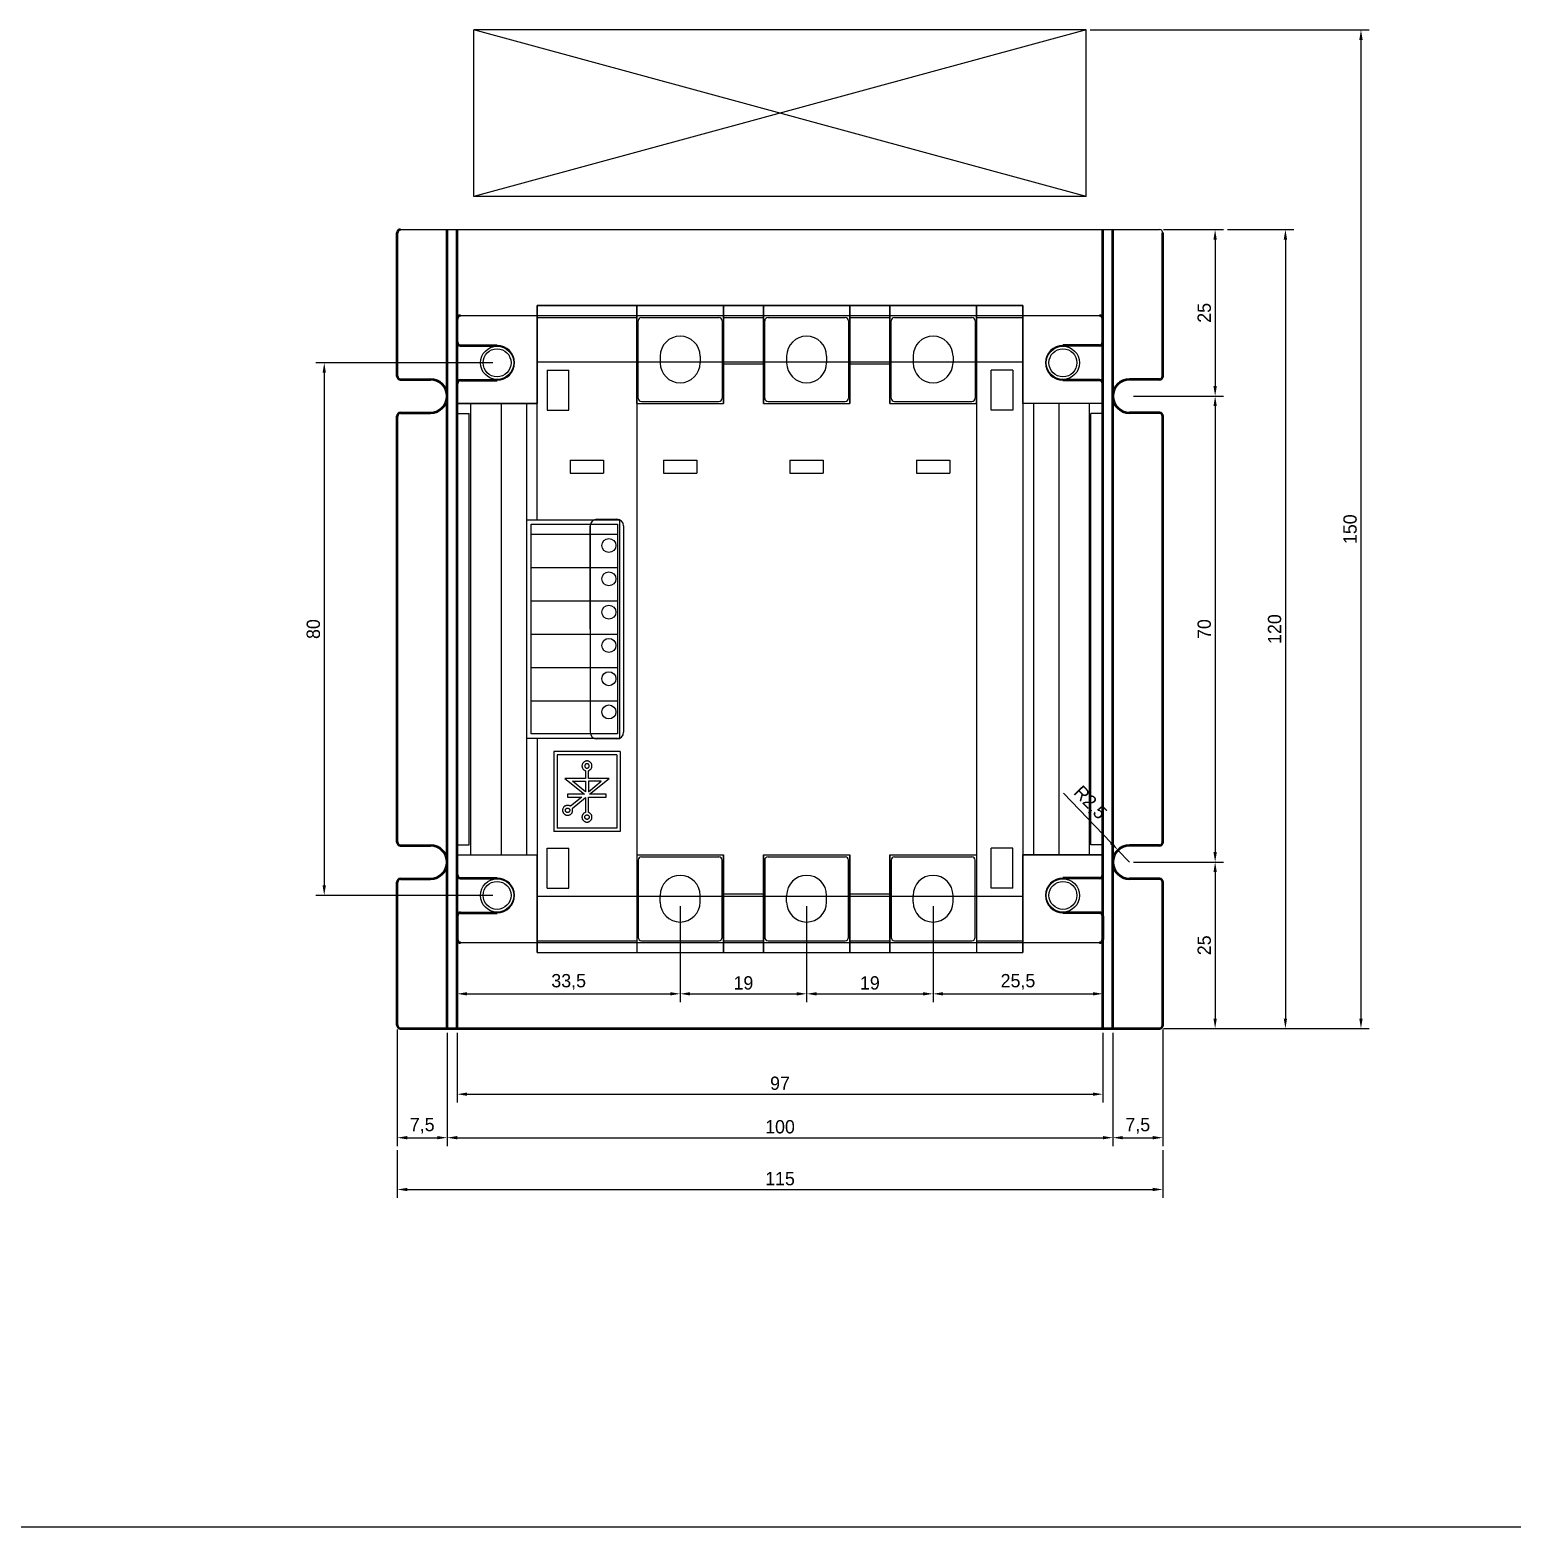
# Model space of a CAD drawing. Header units: millimetres. Extents: x -2026 to -954, y 3148 to 3725.
# Drawn here: x -1489.7 to -1267, y 3148 to 3372.9 of the extents above; entities that cross this region are included whole.
import ezdxf

# ---------------------------------------------------------------- set-up
doc = ezdxf.new("R2010")
doc.units = ezdxf.units.MM
for name, color, linetype in [('Bus-Bar', 10, 'Continuous'), ('CASE-COVER', 7, 'Continuous'), ('CASE-상', 7, 'Continuous'), ('CASE-하', 7, 'Continuous'), ('단자대', 7, 'Continuous'), ('방열판', 7, 'Continuous'), ('보조방열판', 7, 'Continuous'), ('팬', 7, 'Continuous')]:
    doc.layers.add(name, color=color, linetype=linetype)
doc.dimstyles.new('ISO-25', dxfattribs={"dimtxt": 2, "dimasz": 1.5, "dimexe": 1.25, "dimexo": 0.625, "dimtad": 1, "dimtxsty": 'Standard', "dimcen": 2.5, "dimclrd": 6, "dimclre": 6, "dimclrt": 1, "dimazin": 0, "dimtfac": 1, "dimtmove": 0, "dimatfit": 3, "dimfxl": 1, "dimarcsym": 0})

# ---------------------------------------------------------------- blocks, each defined once
blk = doc.blocks.new('*D44')
at = {"layer": 'Bus-Bar', "color": 6, "lineweight": -2, "transparency": 16777216}
for p, q in [((-1334.39, 3258.27), (-1327.25, 3250.8)), ((-1324.49, 3247.91), (-1326.22, 3249.71))]:
    blk.add_line(p, q, dxfattribs=at)
at = {"layer": 'Bus-Bar', "color": 6, "transparency": 16777216}
blk.add_solid([(-1327.07, 3250.97), (-1327.43, 3250.63), (-1326.22, 3249.71)], dxfattribs=at)
at = {"layer": 'Defpoints', "color": 0, "transparency": 16777216}
for p in [(-1326.22, 3249.71), (-1324.49, 3247.91)]:
    blk.add_point(p, dxfattribs=at)
at = {"layer": 'Bus-Bar', "color": 1, "transparency": 16777216, "insert": (-1330.48, 3256.77), "char_height": 2, "attachment_point": 5, "rotation": 313.6842}
blk.add_mtext('R2,5', dxfattribs=at)
blk = doc.blocks.new('*D45')
at = {"layer": 'Bus-Bar', "color": 6, "lineweight": -2, "transparency": 16777216}
for p, q in [((-1319.37, 3342.91), (-1310.37, 3342.91)), ((-1311.62, 3341.41), (-1311.62, 3319.41)), ((-1323.87, 3317.91), (-1310.37, 3317.91))]:
    blk.add_line(p, q, dxfattribs=at)
at = {"layer": 'Bus-Bar', "color": 6, "transparency": 16777216}
for points in [[(-1311.87, 3341.41), (-1311.37, 3341.41), (-1311.62, 3342.91)], [(-1311.87, 3319.41), (-1311.37, 3319.41), (-1311.62, 3317.91)]]:
    blk.add_solid(points, dxfattribs=at)
at = {"layer": 'Defpoints', "color": 0, "transparency": 16777216}
for p in [(-1319.99, 3342.91), (-1324.49, 3317.91), (-1311.62, 3317.91)]:
    blk.add_point(p, dxfattribs=at)
at = {"layer": 'Bus-Bar', "color": 1, "transparency": 16777216, "insert": (-1313.25, 3330.41), "char_height": 2, "attachment_point": 5, "rotation": 90}
blk.add_mtext('25', dxfattribs=at)
blk = doc.blocks.new('*D6')
at = {"layer": 'Bus-Bar', "color": 6, "lineweight": -2, "transparency": 16777216}
for p, q in [((-1323.87, 3317.91), (-1310.37, 3317.91)), ((-1311.62, 3316.41), (-1311.62, 3249.41)), ((-1323.87, 3247.91), (-1310.37, 3247.91))]:
    blk.add_line(p, q, dxfattribs=at)
at = {"layer": 'Bus-Bar', "color": 6, "transparency": 16777216}
for points in [[(-1311.87, 3316.41), (-1311.37, 3316.41), (-1311.62, 3317.91)], [(-1311.87, 3249.41), (-1311.37, 3249.41), (-1311.62, 3247.91)]]:
    blk.add_solid(points, dxfattribs=at)
at = {"layer": 'Defpoints', "color": 0, "transparency": 16777216}
for p in [(-1324.49, 3317.91), (-1324.49, 3247.91), (-1311.62, 3247.91)]:
    blk.add_point(p, dxfattribs=at)
at = {"layer": 'Bus-Bar', "color": 1, "transparency": 16777216, "insert": (-1313.25, 3282.91), "char_height": 2, "attachment_point": 5, "rotation": 90}
blk.add_mtext('70', dxfattribs=at)
blk = doc.blocks.new('*D46')
at = {"layer": 'Bus-Bar', "color": 6, "lineweight": -2, "transparency": 16777216}
for p, q in [((-1323.87, 3247.91), (-1310.37, 3247.91)), ((-1311.62, 3246.41), (-1311.62, 3224.41)), ((-1319.37, 3222.91), (-1310.37, 3222.91))]:
    blk.add_line(p, q, dxfattribs=at)
at = {"layer": 'Bus-Bar', "color": 6, "transparency": 16777216}
for points in [[(-1311.87, 3246.41), (-1311.37, 3246.41), (-1311.62, 3247.91)], [(-1311.87, 3224.41), (-1311.37, 3224.41), (-1311.62, 3222.91)]]:
    blk.add_solid(points, dxfattribs=at)
at = {"layer": 'Defpoints', "color": 0, "transparency": 16777216}
for p in [(-1324.49, 3247.91), (-1319.99, 3222.91), (-1311.62, 3222.91)]:
    blk.add_point(p, dxfattribs=at)
at = {"layer": 'Bus-Bar', "color": 1, "transparency": 16777216, "insert": (-1313.25, 3235.41), "char_height": 2, "attachment_point": 5, "rotation": 90}
blk.add_mtext('25', dxfattribs=at)
blk = doc.blocks.new('*D7')
at = {"layer": 'Bus-Bar', "color": 6, "lineweight": -2, "transparency": 16777216}
for p, q in [((-1309.75, 3342.91), (-1299.81, 3342.91)), ((-1301.06, 3341.41), (-1301.06, 3224.41)), ((-1309.75, 3222.91), (-1299.81, 3222.91))]:
    blk.add_line(p, q, dxfattribs=at)
at = {"layer": 'Bus-Bar', "color": 6, "transparency": 16777216}
for points in [[(-1301.31, 3341.41), (-1300.81, 3341.41), (-1301.06, 3342.91)], [(-1301.31, 3224.41), (-1300.81, 3224.41), (-1301.06, 3222.91)]]:
    blk.add_solid(points, dxfattribs=at)
at = {"layer": 'Defpoints', "color": 0, "transparency": 16777216}
for p in [(-1310.37, 3342.91), (-1310.37, 3222.91), (-1301.06, 3222.91)]:
    blk.add_point(p, dxfattribs=at)
at = {"layer": 'Bus-Bar', "color": 1, "transparency": 16777216, "insert": (-1302.68, 3282.91), "char_height": 2, "attachment_point": 5, "rotation": 90}
blk.add_mtext('120', dxfattribs=at)
blk = doc.blocks.new('*D47')
at = {"layer": 'Bus-Bar', "color": 6, "lineweight": -2, "transparency": 16777216}
for p, q in [((-1420.12, 3322.91), (-1446.71, 3322.91)), ((-1445.46, 3321.41), (-1445.46, 3244.41)), ((-1420.12, 3242.91), (-1446.71, 3242.91))]:
    blk.add_line(p, q, dxfattribs=at)
at = {"layer": 'Bus-Bar', "color": 6, "transparency": 16777216}
for points in [[(-1445.71, 3321.41), (-1445.21, 3321.41), (-1445.46, 3322.91)], [(-1445.71, 3244.41), (-1445.21, 3244.41), (-1445.46, 3242.91)]]:
    blk.add_solid(points, dxfattribs=at)
at = {"layer": 'Defpoints', "color": 0, "transparency": 16777216}
for p in [(-1419.49, 3322.91), (-1445.46, 3242.91), (-1419.49, 3242.91)]:
    blk.add_point(p, dxfattribs=at)
at = {"layer": 'Bus-Bar', "color": 1, "transparency": 16777216, "insert": (-1447.09, 3282.91), "char_height": 2, "attachment_point": 5, "rotation": 90}
blk.add_mtext('80', dxfattribs=at)
blk = doc.blocks.new('*D48')
at = {"layer": 'Bus-Bar', "color": 6, "lineweight": -2, "transparency": 16777216}
for p, q in [((-1391.99, 3241.28), (-1391.99, 3226.87)), ((-1372.99, 3241.28), (-1372.99, 3226.87)), ((-1390.49, 3228.12), (-1374.49, 3228.12))]:
    blk.add_line(p, q, dxfattribs=at)
at = {"layer": 'Bus-Bar', "color": 6, "transparency": 16777216}
for points in [[(-1390.49, 3228.37), (-1390.49, 3227.87), (-1391.99, 3228.12)], [(-1374.49, 3228.37), (-1374.49, 3227.87), (-1372.99, 3228.12)]]:
    blk.add_solid(points, dxfattribs=at)
at = {"layer": 'Defpoints', "color": 0, "transparency": 16777216}
for p in [(-1391.99, 3241.91), (-1372.99, 3241.91), (-1372.99, 3228.12)]:
    blk.add_point(p, dxfattribs=at)
at = {"layer": 'Bus-Bar', "color": 1, "transparency": 16777216, "insert": (-1382.49, 3229.75), "char_height": 2, "attachment_point": 5}
blk.add_mtext('19', dxfattribs=at)
blk = doc.blocks.new('*D49')
at = {"layer": 'Bus-Bar', "color": 6, "lineweight": -2, "transparency": 16777216}
for p, q in [((-1372.99, 3241.28), (-1372.99, 3226.87)), ((-1353.99, 3241.28), (-1353.99, 3226.87)), ((-1371.49, 3228.12), (-1355.49, 3228.12))]:
    blk.add_line(p, q, dxfattribs=at)
at = {"layer": 'Bus-Bar', "color": 6, "transparency": 16777216}
for points in [[(-1371.49, 3228.37), (-1371.49, 3227.87), (-1372.99, 3228.12)], [(-1355.49, 3228.37), (-1355.49, 3227.87), (-1353.99, 3228.12)]]:
    blk.add_solid(points, dxfattribs=at)
at = {"layer": 'Defpoints', "color": 0, "transparency": 16777216}
for p in [(-1372.99, 3241.91), (-1353.99, 3241.91), (-1353.99, 3228.12)]:
    blk.add_point(p, dxfattribs=at)
at = {"layer": 'Bus-Bar', "color": 1, "transparency": 16777216, "insert": (-1363.49, 3229.75), "char_height": 2, "attachment_point": 5}
blk.add_mtext('19', dxfattribs=at)
blk = doc.blocks.new('*D8')
at = {"color": 6, "lineweight": -2, "transparency": 16777216}
for p, q in [((-1391.99, 3240.66), (-1391.99, 3226.87)), ((-1425.49, 3235.68), (-1425.49, 3226.87)), ((-1423.99, 3228.12), (-1393.49, 3228.12))]:
    blk.add_line(p, q, dxfattribs=at)
at = {"color": 6, "transparency": 16777216}
for points in [[(-1423.99, 3228.37), (-1423.99, 3227.87), (-1425.49, 3228.12)], [(-1393.49, 3228.37), (-1393.49, 3227.87), (-1391.99, 3228.12)]]:
    blk.add_solid(points, dxfattribs=at)
at = {"layer": 'Defpoints', "color": 0, "transparency": 16777216}
for p in [(-1391.99, 3241.28), (-1425.49, 3236.31), (-1391.99, 3228.12)]:
    blk.add_point(p, dxfattribs=at)
at = {"color": 1, "transparency": 16777216, "insert": (-1408.74, 3229.91), "char_height": 2, "attachment_point": 5}
blk.add_mtext('33,5', dxfattribs=at)
blk = doc.blocks.new('*D9')
at = {"color": 6, "lineweight": -2, "transparency": 16777216}
for p, q in [((-1353.99, 3238.28), (-1353.99, 3226.87)), ((-1328.49, 3235.68), (-1328.49, 3226.87)), ((-1352.49, 3228.12), (-1329.99, 3228.12))]:
    blk.add_line(p, q, dxfattribs=at)
at = {"color": 6, "transparency": 16777216}
for points in [[(-1352.49, 3228.37), (-1352.49, 3227.87), (-1353.99, 3228.12)], [(-1329.99, 3228.37), (-1329.99, 3227.87), (-1328.49, 3228.12)]]:
    blk.add_solid(points, dxfattribs=at)
at = {"layer": 'Defpoints', "color": 0, "transparency": 16777216}
for p in [(-1353.99, 3238.91), (-1328.49, 3236.31), (-1328.49, 3228.12)]:
    blk.add_point(p, dxfattribs=at)
at = {"color": 1, "transparency": 16777216, "insert": (-1341.24, 3229.91), "char_height": 2, "attachment_point": 5}
blk.add_mtext('25,5', dxfattribs=at)
blk = doc.blocks.new('*D38')
at = {"color": 6, "lineweight": -2, "transparency": 16777216}
for p, q in [((-1425.49, 3222.28), (-1425.49, 3211.79)), ((-1328.49, 3222.28), (-1328.49, 3211.79)), ((-1423.99, 3213.04), (-1329.99, 3213.04))]:
    blk.add_line(p, q, dxfattribs=at)
at = {"color": 6, "transparency": 16777216}
for points in [[(-1423.99, 3213.29), (-1423.99, 3212.79), (-1425.49, 3213.04)], [(-1329.99, 3213.29), (-1329.99, 3212.79), (-1328.49, 3213.04)]]:
    blk.add_solid(points, dxfattribs=at)
at = {"layer": 'Defpoints', "color": 0, "transparency": 16777216}
for p in [(-1425.49, 3222.91), (-1328.49, 3222.91), (-1328.49, 3213.04)]:
    blk.add_point(p, dxfattribs=at)
at = {"color": 1, "transparency": 16777216, "insert": (-1376.99, 3214.67), "char_height": 2, "attachment_point": 5}
blk.add_mtext('97', dxfattribs=at)
blk = doc.blocks.new('*D39')
at = {"color": 6, "lineweight": -2, "transparency": 16777216}
for p, q in [((-1434.49, 3222.78), (-1434.49, 3205.26)), ((-1426.99, 3222.28), (-1426.99, 3205.26)), ((-1432.99, 3206.51), (-1428.49, 3206.51))]:
    blk.add_line(p, q, dxfattribs=at)
at = {"color": 6, "transparency": 16777216}
for points in [[(-1432.99, 3206.76), (-1432.99, 3206.26), (-1434.49, 3206.51)], [(-1428.49, 3206.76), (-1428.49, 3206.26), (-1426.99, 3206.51)]]:
    blk.add_solid(points, dxfattribs=at)
at = {"layer": 'Defpoints', "color": 0, "transparency": 16777216}
for p in [(-1434.49, 3223.41), (-1426.99, 3222.91), (-1426.99, 3206.51)]:
    blk.add_point(p, dxfattribs=at)
at = {"color": 1, "transparency": 16777216, "insert": (-1430.74, 3208.3), "char_height": 2, "attachment_point": 5}
blk.add_mtext('7,5', dxfattribs=at)
blk = doc.blocks.new('*D40')
at = {"color": 6, "lineweight": -2, "transparency": 16777216}
for p, q in [((-1426.99, 3222.28), (-1426.99, 3205.26)), ((-1326.99, 3222.28), (-1326.99, 3205.26)), ((-1425.49, 3206.51), (-1328.49, 3206.51))]:
    blk.add_line(p, q, dxfattribs=at)
at = {"color": 6, "transparency": 16777216}
for points in [[(-1425.49, 3206.76), (-1425.49, 3206.26), (-1426.99, 3206.51)], [(-1328.49, 3206.76), (-1328.49, 3206.26), (-1326.99, 3206.51)]]:
    blk.add_solid(points, dxfattribs=at)
at = {"layer": 'Defpoints', "color": 0, "transparency": 16777216}
for p in [(-1426.99, 3222.91), (-1326.99, 3222.91), (-1326.99, 3206.51)]:
    blk.add_point(p, dxfattribs=at)
at = {"color": 1, "transparency": 16777216, "insert": (-1376.99, 3208.14), "char_height": 2, "attachment_point": 5}
blk.add_mtext('100', dxfattribs=at)
blk = doc.blocks.new('*D41')
at = {"color": 6, "lineweight": -2, "transparency": 16777216}
for p, q in [((-1319.49, 3222.78), (-1319.49, 3205.26)), ((-1326.99, 3222.28), (-1326.99, 3205.26)), ((-1325.49, 3206.51), (-1320.99, 3206.51))]:
    blk.add_line(p, q, dxfattribs=at)
at = {"color": 6, "transparency": 16777216}
for points in [[(-1325.49, 3206.76), (-1325.49, 3206.26), (-1326.99, 3206.51)], [(-1320.99, 3206.76), (-1320.99, 3206.26), (-1319.49, 3206.51)]]:
    blk.add_solid(points, dxfattribs=at)
at = {"layer": 'Defpoints', "color": 0, "transparency": 16777216}
for p in [(-1326.99, 3222.91), (-1319.49, 3223.41), (-1319.49, 3206.51)]:
    blk.add_point(p, dxfattribs=at)
at = {"color": 1, "transparency": 16777216, "insert": (-1323.24, 3208.3), "char_height": 2, "attachment_point": 5}
blk.add_mtext('7,5', dxfattribs=at)
blk = doc.blocks.new('*D5')
at = {"color": 6, "lineweight": -2, "transparency": 16777216}
for p, q in [((-1434.49, 3204.64), (-1434.49, 3197.48)), ((-1319.49, 3204.64), (-1319.49, 3197.48)), ((-1432.99, 3198.73), (-1320.99, 3198.73))]:
    blk.add_line(p, q, dxfattribs=at)
at = {"color": 6, "transparency": 16777216}
for points in [[(-1432.99, 3198.98), (-1432.99, 3198.48), (-1434.49, 3198.73)], [(-1320.99, 3198.98), (-1320.99, 3198.48), (-1319.49, 3198.73)]]:
    blk.add_solid(points, dxfattribs=at)
at = {"layer": 'Defpoints', "color": 0, "transparency": 16777216}
for p in [(-1434.49, 3205.26), (-1319.49, 3205.26), (-1319.49, 3198.73)]:
    blk.add_point(p, dxfattribs=at)
at = {"color": 1, "transparency": 16777216, "insert": (-1376.99, 3200.35), "char_height": 2, "attachment_point": 5}
blk.add_mtext('115', dxfattribs=at)
blk = doc.blocks.new('*D42')
at = {"color": 6, "lineweight": -2, "transparency": 16777216}
for p, q in [((-1330.37, 3372.91), (-1288.46, 3372.91)), ((-1289.71, 3371.41), (-1289.71, 3224.41)), ((-1319.37, 3222.91), (-1288.46, 3222.91))]:
    blk.add_line(p, q, dxfattribs=at)
at = {"color": 6, "transparency": 16777216}
for points in [[(-1289.96, 3371.41), (-1289.46, 3371.41), (-1289.71, 3372.91)], [(-1289.96, 3224.41), (-1289.46, 3224.41), (-1289.71, 3222.91)]]:
    blk.add_solid(points, dxfattribs=at)
at = {"layer": 'Defpoints', "color": 0, "transparency": 16777216}
for p in [(-1330.99, 3372.91), (-1319.99, 3222.91), (-1289.71, 3222.91)]:
    blk.add_point(p, dxfattribs=at)
at = {"color": 1, "transparency": 16777216, "insert": (-1291.34, 3297.91), "char_height": 2, "attachment_point": 5, "rotation": 90}
blk.add_mtext('150', dxfattribs=at)

msp = doc.modelspace()

# ---------------------------------------------------------------- linework, layer by layer
msp.add_line((-953.609, 3148.023), (-2025.738, 3148.023))
for centre in [(-1402.692, 3295.455), (-1402.692, 3290.455), (-1402.692, 3285.455), (-1402.692, 3280.455), (-1402.692, 3275.455), (-1402.692, 3270.455)]:
    msp.add_circle(centre, 1.05)
at = {"layer": 'Bus-Bar'}
for p, q in [((-1398.29, 3317.605), (-1398.29, 3329.205)), ((-1397.79, 3329.705), (-1386.19, 3329.705)), ((-1385.69, 3329.205), (-1385.69, 3317.605)), ((-1379.29, 3317.605), (-1379.29, 3329.205)), ((-1378.79, 3329.705), (-1367.19, 3329.705)), ((-1366.69, 3329.205), (-1366.69, 3317.605)), ((-1360.29, 3317.605), (-1360.29, 3329.205)), ((-1359.79, 3329.705), (-1348.19, 3329.705)), ((-1347.69, 3329.205), (-1347.69, 3317.605)), ((-1394.99, 3323.905), (-1394.99, 3322.905)), ((-1388.99, 3323.905), (-1388.99, 3322.905)), ((-1375.99, 3323.905), (-1375.99, 3322.905)), ((-1369.99, 3323.905), (-1369.99, 3322.905)), ((-1356.99, 3323.905), (-1356.99, 3322.905)), ((-1350.99, 3323.905), (-1350.99, 3322.905)), ((-1397.79, 3317.105), (-1386.19, 3317.105)), ((-1378.79, 3317.105), (-1367.19, 3317.105)), ((-1359.79, 3317.105), (-1348.19, 3317.105)), ((-1398.29, 3248.205), (-1398.29, 3236.605)), ((-1397.79, 3248.705), (-1386.19, 3248.705)), ((-1385.69, 3236.605), (-1385.69, 3248.205)), ((-1379.29, 3248.205), (-1379.29, 3236.605)), ((-1378.79, 3248.705), (-1367.19, 3248.705)), ((-1366.69, 3236.605), (-1366.69, 3248.205)), ((-1360.29, 3248.205), (-1360.29, 3236.605)), ((-1359.79, 3248.705), (-1348.19, 3248.705)), ((-1347.69, 3236.605), (-1347.69, 3248.205)), ((-1394.99, 3241.905), (-1394.99, 3242.905)), ((-1388.99, 3241.905), (-1388.99, 3242.905)), ((-1375.99, 3241.905), (-1375.99, 3242.905)), ((-1369.99, 3241.905), (-1369.99, 3242.905)), ((-1356.99, 3241.905), (-1356.99, 3242.905)), ((-1350.99, 3241.905), (-1350.99, 3242.905)), ((-1397.79, 3236.105), (-1386.19, 3236.105)), ((-1378.79, 3236.105), (-1367.19, 3236.105)), ((-1359.79, 3236.105), (-1348.19, 3236.105))]:
    msp.add_line(p, q, dxfattribs=at)
for centre, radius, start, end in [((-1397.79, 3329.205), 0.5, 90, 180), ((-1386.19, 3329.205), 0.5, 0, 90), ((-1378.79, 3329.205), 0.5, 90, 180), ((-1367.19, 3329.205), 0.5, 0, 90), ((-1359.79, 3329.205), 0.5, 90, 180), ((-1348.19, 3329.205), 0.5, 0, 90), ((-1391.99, 3323.905), 3, 0, 180), ((-1372.99, 3323.905), 3, 0, 180), ((-1353.99, 3323.905), 3, 0, 180), ((-1391.99, 3322.905), 3, 180, 0), ((-1372.99, 3322.905), 3, 180, 0), ((-1353.99, 3322.905), 3, 180, 0), ((-1397.79, 3317.605), 0.5, 180, 270), ((-1386.19, 3317.605), 0.5, 270, 0), ((-1378.79, 3317.605), 0.5, 180, 270), ((-1367.19, 3317.605), 0.5, 270, 0), ((-1359.79, 3317.605), 0.5, 180, 270), ((-1348.19, 3317.605), 0.5, 270, 0), ((-1397.79, 3248.205), 0.5, 90, 180), ((-1386.19, 3248.205), 0.5, 0, 90), ((-1378.79, 3248.205), 0.5, 90, 180), ((-1367.19, 3248.205), 0.5, 0, 90), ((-1359.79, 3248.205), 0.5, 90, 180), ((-1348.19, 3248.205), 0.5, 0, 90), ((-1391.99, 3242.905), 3, 0, 180), ((-1372.99, 3242.905), 3, 0, 180), ((-1353.99, 3242.905), 3, 0, 180), ((-1391.99, 3241.905), 3, 180, 0), ((-1372.99, 3241.905), 3, 180, 0), ((-1353.99, 3241.905), 3, 180, 0), ((-1397.79, 3236.605), 0.5, 180, 270), ((-1386.19, 3236.605), 0.5, 270, 0), ((-1378.79, 3236.605), 0.5, 180, 270), ((-1367.19, 3236.605), 0.5, 270, 0), ((-1359.79, 3236.605), 0.5, 180, 270), ((-1348.19, 3236.605), 0.5, 270, 0)]:
    msp.add_arc(centre, radius, start, end, dxfattribs=at)
at = {"layer": 'CASE-COVER'}
for p, q in [((-1340.49, 3331.505), (-1413.49, 3331.505)), ((-1413.49, 3331.505), (-1413.49, 3316.805)), ((-1340.49, 3316.805), (-1340.49, 3331.505)), ((-1340.49, 3323.005), (-1413.49, 3323.005)), ((-1413.49, 3316.805), (-1425.49, 3316.805)), ((-1425.49, 3316.805), (-1425.49, 3249.005)), ((-1423.49, 3316.805), (-1423.49, 3249.005)), ((-1328.49, 3316.805), (-1340.49, 3316.805)), ((-1330.49, 3249.005), (-1330.49, 3316.805)), ((-1328.49, 3249.005), (-1328.49, 3316.805)), ((-1404.49, 3299.405), (-1401.49, 3299.405)), ((-1405.49, 3298.405), (-1405.49, 3267.405)), ((-1405.49, 3282.905), (-1405.49, 3298.405)), ((-1400.49, 3298.405), (-1400.49, 3267.405)), ((-1401.49, 3266.405), (-1404.49, 3266.405)), ((-1425.49, 3249.005), (-1413.49, 3249.005)), ((-1413.49, 3249.005), (-1413.49, 3234.305)), ((-1340.49, 3234.305), (-1340.49, 3249.005)), ((-1340.49, 3249.005), (-1328.49, 3249.005)), ((-1413.49, 3242.805), (-1340.49, 3242.805)), ((-1413.49, 3234.305), (-1340.49, 3234.305))]:
    msp.add_line(p, q, dxfattribs=at)
at = {"layer": 'CASE-COVER', "color": 0}
for p, q in [((-1411.99, 3321.805), (-1408.69, 3321.805)), ((-1411.99, 3321.805), (-1411.99, 3315.805)), ((-1408.69, 3315.805), (-1408.69, 3321.805)), ((-1345.29, 3315.805), (-1345.29, 3321.805)), ((-1341.99, 3321.805), (-1345.29, 3321.805)), ((-1341.99, 3321.805), (-1341.99, 3315.805)), ((-1411.99, 3315.805), (-1408.69, 3315.805)), ((-1341.99, 3315.805), (-1345.29, 3315.805)), ((-1411.99, 3250.005), (-1408.69, 3250.005)), ((-1411.99, 3244.005), (-1411.99, 3250.005)), ((-1408.69, 3244.005), (-1408.69, 3250.005)), ((-1345.29, 3244.005), (-1345.29, 3250.005)), ((-1341.99, 3250.005), (-1345.29, 3250.005)), ((-1341.99, 3244.005), (-1341.99, 3250.005)), ((-1411.99, 3244.005), (-1408.69, 3244.005)), ((-1341.99, 3244.005), (-1345.29, 3244.005))]:
    msp.add_line(p, q, dxfattribs=at)
at = {"layer": 'CASE-COVER'}
for centre, start, end in [((-1404.49, 3298.405), 90, 180), ((-1401.49, 3298.405), 0, 90), ((-1404.49, 3267.405), 180, 270), ((-1401.49, 3267.405), 270, 0)]:
    msp.add_arc(centre, 1, start, end, dxfattribs=at)
at = {"layer": 'CASE-상'}
for p, q in [((-1413.49, 3331.505), (-1398.49, 3331.505)), ((-1413.49, 3299.305), (-1413.49, 3331.505)), ((-1398.49, 3331.505), (-1398.49, 3234.305)), ((-1385.49, 3331.505), (-1379.49, 3331.505)), ((-1385.49, 3331.505), (-1385.49, 3316.805)), ((-1379.49, 3331.505), (-1379.49, 3316.805)), ((-1366.49, 3331.505), (-1360.49, 3331.505)), ((-1366.49, 3331.505), (-1366.49, 3316.805)), ((-1360.49, 3331.505), (-1360.49, 3316.805)), ((-1347.49, 3331.505), (-1340.49, 3331.505)), ((-1347.49, 3331.505), (-1347.49, 3234.305)), ((-1340.49, 3331.505), (-1340.49, 3234.305)), ((-1413.49, 3329.705), (-1398.49, 3329.705)), ((-1385.49, 3329.705), (-1379.49, 3329.705)), ((-1366.49, 3329.705), (-1360.49, 3329.705)), ((-1347.49, 3329.705), (-1340.49, 3329.705)), ((-1379.49, 3322.705), (-1385.49, 3322.705)), ((-1360.49, 3322.705), (-1366.49, 3322.705)), ((-1425.49, 3315.305), (-1425.49, 3316.805)), ((-1425.49, 3316.805), (-1413.49, 3316.805)), ((-1425.49, 3315.305), (-1423.69, 3315.305)), ((-1423.69, 3250.505), (-1423.69, 3315.305)), ((-1418.89, 3316.805), (-1418.89, 3249.005)), ((-1415.09, 3316.805), (-1415.09, 3249.005)), ((-1398.49, 3316.805), (-1385.49, 3316.805)), ((-1379.49, 3316.805), (-1366.49, 3316.805)), ((-1360.49, 3316.805), (-1347.49, 3316.805)), ((-1328.49, 3316.805), (-1340.49, 3316.805)), ((-1338.89, 3316.805), (-1338.89, 3249.005)), ((-1335.09, 3316.805), (-1335.09, 3249.005)), ((-1328.49, 3315.305), (-1330.29, 3315.305)), ((-1330.29, 3250.505), (-1330.29, 3315.305)), ((-1328.49, 3315.305), (-1328.49, 3316.805)), ((-1425.49, 3255.705), (-1425.49, 3310.105)), ((-1408.49, 3308.305), (-1403.49, 3308.305)), ((-1408.49, 3308.305), (-1408.49, 3306.305)), ((-1403.49, 3308.305), (-1403.49, 3306.305)), ((-1394.49, 3308.305), (-1389.49, 3308.305)), ((-1394.49, 3308.305), (-1394.49, 3306.305)), ((-1389.49, 3308.305), (-1389.49, 3306.305)), ((-1375.49, 3308.305), (-1370.49, 3308.305)), ((-1375.49, 3308.305), (-1375.49, 3306.305)), ((-1370.49, 3308.305), (-1370.49, 3306.305)), ((-1356.49, 3308.305), (-1351.49, 3308.305)), ((-1356.49, 3308.305), (-1356.49, 3306.305)), ((-1351.49, 3308.305), (-1351.49, 3306.305)), ((-1328.49, 3255.705), (-1328.49, 3310.105)), ((-1408.49, 3306.305), (-1403.49, 3306.305)), ((-1394.49, 3306.305), (-1389.49, 3306.305)), ((-1375.49, 3306.305), (-1370.49, 3306.305)), ((-1356.49, 3306.305), (-1351.49, 3306.305)), ((-1415.09, 3299.305), (-1401.094, 3299.305)), ((-1401.094, 3299.305), (-1401.094, 3266.505)), ((-1415.09, 3266.505), (-1401.094, 3266.505)), ((-1413.49, 3266.505), (-1413.49, 3234.305)), ((-1410.99, 3264.505), (-1410.99, 3252.505)), ((-1400.99, 3264.505), (-1410.99, 3264.505)), ((-1410.49, 3264.005), (-1410.49, 3253.005)), ((-1401.49, 3264.005), (-1410.49, 3264.005)), ((-1401.49, 3264.005), (-1401.49, 3253.005)), ((-1400.99, 3264.505), (-1400.99, 3252.505)), ((-1400.99, 3252.505), (-1410.99, 3252.505)), ((-1401.49, 3253.005), (-1410.49, 3253.005)), ((-1425.49, 3250.505), (-1425.49, 3249.005)), ((-1425.49, 3250.505), (-1423.69, 3250.505)), ((-1328.49, 3250.505), (-1330.29, 3250.505)), ((-1328.49, 3250.505), (-1328.49, 3249.005)), ((-1425.49, 3249.005), (-1413.49, 3249.005)), ((-1398.49, 3249.005), (-1385.49, 3249.005)), ((-1385.49, 3234.305), (-1385.49, 3249.005)), ((-1379.49, 3234.305), (-1379.49, 3249.005)), ((-1379.49, 3249.005), (-1366.49, 3249.005)), ((-1366.49, 3234.305), (-1366.49, 3249.005)), ((-1360.49, 3234.305), (-1360.49, 3249.005)), ((-1360.49, 3249.005), (-1347.49, 3249.005)), ((-1328.49, 3249.005), (-1340.49, 3249.005)), ((-1379.49, 3243.105), (-1385.49, 3243.105)), ((-1360.49, 3243.105), (-1366.49, 3243.105)), ((-1413.49, 3236.105), (-1398.49, 3236.105)), ((-1385.49, 3236.105), (-1379.49, 3236.105)), ((-1366.49, 3236.105), (-1360.49, 3236.105)), ((-1347.49, 3236.105), (-1340.49, 3236.105)), ((-1413.49, 3234.305), (-1398.49, 3234.305)), ((-1385.49, 3234.305), (-1379.49, 3234.305)), ((-1366.49, 3234.305), (-1360.49, 3234.305)), ((-1347.49, 3234.305), (-1340.49, 3234.305))]:
    msp.add_line(p, q, dxfattribs=at)
at = {"layer": 'CASE-상', "color": 4}
for p, q in [((-1423.69, 3307.405), (-1423.69, 3308.605)), ((-1330.29, 3307.405), (-1330.29, 3308.605))]:
    msp.add_line(p, q, dxfattribs=at)
at = {"layer": 'CASE-상'}
for points in [[(-1406.198, 3260.479), (-1409.315, 3260.479), (-1406.374, 3258.09), (-1408.899, 3258.09), (-1408.899, 3257.674), (-1406.777, 3257.674), (-1408.471, 3256.298), (-1408.53, 3256.335), (-1408.59, 3256.366), (-1408.653, 3256.391), (-1408.717, 3256.41), (-1408.782, 3256.423), (-1408.847, 3256.43), (-1408.913, 3256.432), (-1408.978, 3256.428), (-1409.043, 3256.418), (-1409.107, 3256.403), (-1409.169, 3256.382), (-1409.23, 3256.355), (-1409.288, 3256.323), (-1409.344, 3256.286), (-1409.397, 3256.243), (-1409.446, 3256.194), (-1409.491, 3256.141), (-1409.531, 3256.085), (-1409.565, 3256.027), (-1409.593, 3255.966), (-1409.615, 3255.903), (-1409.632, 3255.839), (-1409.642, 3255.774), (-1409.648, 3255.709), (-1409.647, 3255.643), (-1409.641, 3255.577), (-1409.628, 3255.512), (-1409.61, 3255.448), (-1409.587, 3255.385), (-1409.557, 3255.325), (-1409.522, 3255.266), (-1409.48, 3255.21), (-1409.434, 3255.158), (-1409.384, 3255.112), (-1409.33, 3255.07), (-1409.274, 3255.034), (-1409.215, 3255.003), (-1409.154, 3254.978), (-1409.091, 3254.959), (-1409.027, 3254.944), (-1408.961, 3254.936), (-1408.896, 3254.933), (-1408.829, 3254.937), (-1408.764, 3254.946), (-1408.698, 3254.961), (-1408.634, 3254.982), (-1408.571, 3255.009), (-1408.51, 3255.042), (-1408.453, 3255.081), (-1408.4, 3255.124), (-1408.352, 3255.171), (-1408.308, 3255.221), (-1408.27, 3255.275), (-1408.236, 3255.332), (-1408.208, 3255.391), (-1408.185, 3255.453), (-1408.168, 3255.516), (-1408.156, 3255.58), (-1408.15, 3255.646), (-1408.15, 3255.712), (-1408.155, 3255.778), (-1408.167, 3255.845), (-1408.185, 3255.91), (-1408.209, 3255.975), (-1406.198, 3257.609), (-1406.198, 3255.381), (-1406.264, 3255.359), (-1406.326, 3255.331), (-1406.385, 3255.298), (-1406.44, 3255.261), (-1406.491, 3255.219), (-1406.538, 3255.173), (-1406.581, 3255.123), (-1406.619, 3255.07), (-1406.652, 3255.013), (-1406.68, 3254.954), (-1406.703, 3254.892), (-1406.721, 3254.829), (-1406.733, 3254.763), (-1406.739, 3254.696), (-1406.739, 3254.628), (-1406.732, 3254.559), (-1406.72, 3254.49), (-1406.701, 3254.424), (-1406.677, 3254.361), (-1406.648, 3254.301), (-1406.613, 3254.244), (-1406.574, 3254.191), (-1406.53, 3254.142), (-1406.482, 3254.096), (-1406.431, 3254.055), (-1406.376, 3254.019), (-1406.318, 3253.987), (-1406.257, 3253.961), (-1406.193, 3253.94), (-1406.127, 3253.925), (-1406.06, 3253.915), (-1405.99, 3253.912), (-1405.921, 3253.915), (-1405.853, 3253.925), (-1405.787, 3253.94), (-1405.724, 3253.961), (-1405.663, 3253.987), (-1405.604, 3254.019), (-1405.55, 3254.055), (-1405.498, 3254.096), (-1405.45, 3254.142), (-1405.407, 3254.191), (-1405.368, 3254.244), (-1405.333, 3254.301), (-1405.304, 3254.361), (-1405.279, 3254.424), (-1405.261, 3254.49), (-1405.248, 3254.559), (-1405.242, 3254.628), (-1405.242, 3254.696), (-1405.248, 3254.763), (-1405.26, 3254.829), (-1405.277, 3254.892), (-1405.3, 3254.954), (-1405.329, 3255.013), (-1405.362, 3255.07), (-1405.4, 3255.123), (-1405.442, 3255.173), (-1405.489, 3255.219), (-1405.541, 3255.261), (-1405.596, 3255.298), (-1405.655, 3255.331), (-1405.717, 3255.359), (-1405.782, 3255.381), (-1405.782, 3257.674), (-1403.081, 3257.674), (-1403.081, 3258.09), (-1405.607, 3258.09), (-1402.666, 3260.479), (-1405.782, 3260.479), (-1405.782, 3261.63), (-1405.717, 3261.652), (-1405.655, 3261.68), (-1405.596, 3261.712), (-1405.541, 3261.75), (-1405.489, 3261.792), (-1405.442, 3261.838), (-1405.4, 3261.888), (-1405.362, 3261.941), (-1405.329, 3261.998), (-1405.3, 3262.057), (-1405.277, 3262.118), (-1405.26, 3262.182), (-1405.248, 3262.248), (-1405.242, 3262.315), (-1405.242, 3262.383), (-1405.248, 3262.452), (-1405.261, 3262.52), (-1405.279, 3262.586), (-1405.304, 3262.649), (-1405.333, 3262.71), (-1405.368, 3262.766), (-1405.407, 3262.82), (-1405.45, 3262.869), (-1405.498, 3262.914), (-1405.55, 3262.956), (-1405.604, 3262.992), (-1405.663, 3263.023), (-1405.724, 3263.05), (-1405.787, 3263.071), (-1405.853, 3263.086), (-1405.921, 3263.096), (-1405.99, 3263.099), (-1406.06, 3263.096), (-1406.128, 3263.086), (-1406.193, 3263.071), (-1406.257, 3263.05), (-1406.318, 3263.023), (-1406.376, 3262.992), (-1406.431, 3262.956), (-1406.482, 3262.914), (-1406.53, 3262.869), (-1406.574, 3262.82), (-1406.613, 3262.766), (-1406.648, 3262.71), (-1406.677, 3262.649), (-1406.701, 3262.586), (-1406.72, 3262.52), (-1406.732, 3262.452), (-1406.739, 3262.383), (-1406.739, 3262.315), (-1406.733, 3262.248), (-1406.721, 3262.182), (-1406.703, 3262.118), (-1406.68, 3262.057), (-1406.652, 3261.998), (-1406.619, 3261.941), (-1406.581, 3261.888), (-1406.538, 3261.838), (-1406.491, 3261.792), (-1406.44, 3261.75), (-1406.385, 3261.712), (-1406.326, 3261.68), (-1406.264, 3261.652), (-1406.198, 3261.63), (-1406.198, 3260.479)], [(-1406.198, 3260.064), (-1406.198, 3258.482), (-1408.144, 3260.064), (-1406.198, 3260.064)]]:
    msp.add_lwpolyline(points, close=True, dxfattribs=at)
for points in [[(-1405.657, 3262.35), (-1405.658, 3262.384), (-1405.663, 3262.417), (-1405.672, 3262.449), (-1405.683, 3262.479), (-1405.697, 3262.509), (-1405.714, 3262.536), (-1405.733, 3262.562), (-1405.754, 3262.586), (-1405.778, 3262.607), (-1405.804, 3262.626), (-1405.831, 3262.643), (-1405.86, 3262.657), (-1405.891, 3262.668), (-1405.923, 3262.676), (-1405.956, 3262.682), (-1405.99, 3262.683), (-1406.024, 3262.682), (-1406.057, 3262.676), (-1406.089, 3262.668), (-1406.12, 3262.657), (-1406.149, 3262.643), (-1406.177, 3262.626), (-1406.202, 3262.607), (-1406.226, 3262.586), (-1406.248, 3262.562), (-1406.267, 3262.536), (-1406.284, 3262.509), (-1406.298, 3262.479), (-1406.309, 3262.449), (-1406.317, 3262.417), (-1406.322, 3262.384), (-1406.324, 3262.35), (-1406.322, 3262.315), (-1406.317, 3262.282), (-1406.309, 3262.25), (-1406.298, 3262.22), (-1406.284, 3262.191), (-1406.267, 3262.163), (-1406.248, 3262.137), (-1406.226, 3262.114), (-1406.202, 3262.092), (-1406.177, 3262.073), (-1406.149, 3262.056), (-1406.12, 3262.042), (-1406.089, 3262.031), (-1406.057, 3262.023), (-1406.024, 3262.018), (-1405.99, 3262.016), (-1405.956, 3262.018), (-1405.923, 3262.023), (-1405.891, 3262.031), (-1405.86, 3262.042), (-1405.831, 3262.056), (-1405.804, 3262.073), (-1405.778, 3262.092), (-1405.754, 3262.114), (-1405.733, 3262.137), (-1405.714, 3262.163), (-1405.697, 3262.191), (-1405.683, 3262.22), (-1405.672, 3262.25), (-1405.663, 3262.282), (-1405.658, 3262.315), (-1405.657, 3262.35)], [(-1405.782, 3260.064), (-1405.782, 3258.482), (-1403.836, 3260.064), (-1405.782, 3260.064)], [(-1408.688, 3255.424), (-1408.716, 3255.404), (-1408.745, 3255.387), (-1408.775, 3255.373), (-1408.806, 3255.362), (-1408.837, 3255.355), (-1408.869, 3255.35), (-1408.901, 3255.349), (-1408.933, 3255.351), (-1408.965, 3255.356), (-1408.996, 3255.364), (-1409.026, 3255.374), (-1409.055, 3255.388), (-1409.083, 3255.405), (-1409.11, 3255.424), (-1409.135, 3255.447), (-1409.158, 3255.472), (-1409.178, 3255.5), (-1409.195, 3255.529), (-1409.209, 3255.559), (-1409.219, 3255.59), (-1409.227, 3255.621), (-1409.231, 3255.653), (-1409.232, 3255.685), (-1409.231, 3255.717), (-1409.226, 3255.749), (-1409.218, 3255.78), (-1409.207, 3255.81), (-1409.193, 3255.839), (-1409.177, 3255.867), (-1409.157, 3255.894), (-1409.134, 3255.919), (-1409.109, 3255.942), (-1409.082, 3255.962), (-1409.053, 3255.979), (-1409.023, 3255.993), (-1408.992, 3256.003), (-1408.96, 3256.011), (-1408.928, 3256.015), (-1408.896, 3256.016), (-1408.864, 3256.015), (-1408.833, 3256.01), (-1408.802, 3256.002), (-1408.771, 3255.991), (-1408.742, 3255.977), (-1408.714, 3255.961), (-1408.687, 3255.941), (-1408.663, 3255.919), (-1408.64, 3255.893), (-1408.62, 3255.866), (-1408.603, 3255.837), (-1408.589, 3255.807), (-1408.578, 3255.776), (-1408.571, 3255.744), (-1408.566, 3255.712), (-1408.565, 3255.68), (-1408.567, 3255.648), (-1408.572, 3255.617), (-1408.58, 3255.586), (-1408.59, 3255.555), (-1408.604, 3255.526), (-1408.621, 3255.498), (-1408.64, 3255.471), (-1408.663, 3255.447), (-1408.688, 3255.424)], [(-1405.657, 3254.661), (-1405.658, 3254.627), (-1405.663, 3254.594), (-1405.672, 3254.562), (-1405.683, 3254.531), (-1405.697, 3254.502), (-1405.714, 3254.475), (-1405.733, 3254.449), (-1405.754, 3254.425), (-1405.778, 3254.404), (-1405.804, 3254.385), (-1405.831, 3254.368), (-1405.86, 3254.354), (-1405.891, 3254.343), (-1405.923, 3254.334), (-1405.956, 3254.329), (-1405.99, 3254.328), (-1406.024, 3254.329), (-1406.057, 3254.334), (-1406.089, 3254.343), (-1406.12, 3254.354), (-1406.149, 3254.368), (-1406.177, 3254.385), (-1406.202, 3254.404), (-1406.226, 3254.425), (-1406.248, 3254.449), (-1406.267, 3254.475), (-1406.284, 3254.502), (-1406.298, 3254.531), (-1406.309, 3254.562), (-1406.317, 3254.594), (-1406.322, 3254.627), (-1406.324, 3254.661), (-1406.322, 3254.695), (-1406.317, 3254.728), (-1406.309, 3254.76), (-1406.298, 3254.791), (-1406.284, 3254.82), (-1406.267, 3254.848), (-1406.248, 3254.873), (-1406.226, 3254.897), (-1406.202, 3254.919), (-1406.177, 3254.938), (-1406.149, 3254.955), (-1406.12, 3254.969), (-1406.089, 3254.98), (-1406.057, 3254.988), (-1406.024, 3254.993), (-1405.99, 3254.995), (-1405.956, 3254.993), (-1405.923, 3254.988), (-1405.891, 3254.98), (-1405.86, 3254.969), (-1405.831, 3254.955), (-1405.804, 3254.938), (-1405.778, 3254.919), (-1405.754, 3254.897), (-1405.733, 3254.873), (-1405.714, 3254.848), (-1405.697, 3254.82), (-1405.683, 3254.791), (-1405.672, 3254.76), (-1405.663, 3254.728), (-1405.658, 3254.695), (-1405.657, 3254.661)]]:
    msp.add_lwpolyline(points, dxfattribs=at)
at = {"layer": 'CASE-하', "color": 5}
for p, q in [((-1413.49, 3331.505), (-1340.49, 3331.505)), ((-1413.49, 3331.505), (-1413.49, 3316.805)), ((-1398.49, 3316.805), (-1398.49, 3331.505)), ((-1385.49, 3316.805), (-1385.49, 3331.505)), ((-1379.49, 3316.805), (-1379.49, 3331.505)), ((-1366.49, 3316.805), (-1366.49, 3331.505)), ((-1360.49, 3316.805), (-1360.49, 3331.505)), ((-1347.49, 3316.805), (-1347.49, 3331.505)), ((-1340.49, 3316.805), (-1340.49, 3331.505)), ((-1411.99, 3330.005), (-1399.99, 3330.005)), ((-1398.49, 3330.005), (-1385.49, 3330.005)), ((-1383.99, 3330.005), (-1380.99, 3330.005)), ((-1379.49, 3330.005), (-1366.49, 3330.005)), ((-1364.99, 3330.005), (-1361.99, 3330.005)), ((-1360.49, 3330.005), (-1347.49, 3330.005)), ((-1345.99, 3330.005), (-1341.99, 3330.005)), ((-1425.49, 3316.805), (-1425.49, 3249.005)), ((-1398.49, 3316.805), (-1385.49, 3316.805)), ((-1379.49, 3316.805), (-1366.49, 3316.805)), ((-1360.49, 3316.805), (-1347.49, 3316.805)), ((-1328.49, 3316.805), (-1328.49, 3249.005)), ((-1413.49, 3234.305), (-1413.49, 3249.005)), ((-1398.49, 3249.005), (-1385.49, 3249.005)), ((-1398.49, 3249.005), (-1398.49, 3234.305)), ((-1385.49, 3249.005), (-1385.49, 3234.305)), ((-1379.49, 3249.005), (-1366.49, 3249.005)), ((-1379.49, 3249.005), (-1379.49, 3234.305)), ((-1366.49, 3249.005), (-1366.49, 3234.305)), ((-1360.49, 3249.005), (-1347.49, 3249.005)), ((-1360.49, 3249.005), (-1360.49, 3234.305)), ((-1347.49, 3249.005), (-1347.49, 3234.305)), ((-1340.49, 3249.005), (-1340.49, 3234.305)), ((-1413.49, 3234.305), (-1340.49, 3234.305)), ((-1411.99, 3235.805), (-1399.99, 3235.805)), ((-1398.49, 3235.805), (-1385.49, 3235.805)), ((-1383.99, 3235.805), (-1380.99, 3235.805)), ((-1379.49, 3235.805), (-1366.49, 3235.805)), ((-1364.99, 3235.805), (-1361.99, 3235.805)), ((-1360.49, 3235.805), (-1347.49, 3235.805)), ((-1345.99, 3235.805), (-1341.99, 3235.805))]:
    msp.add_line(p, q, dxfattribs=at)
at = {"layer": '단자대', "color": 0}
msp.add_line((-1414.392, 3298.655), (-1401.392, 3298.655), dxfattribs=at)
at = {"layer": '단자대'}
for p, q in [((-1414.392, 3267.155), (-1414.392, 3298.655)), ((-1414.392, 3297.155), (-1401.392, 3297.155)), ((-1401.392, 3298.655), (-1401.392, 3267.155)), ((-1414.392, 3292.155), (-1401.392, 3292.155)), ((-1414.392, 3287.155), (-1401.392, 3287.155)), ((-1414.392, 3282.155), (-1401.392, 3282.155)), ((-1414.392, 3277.155), (-1401.392, 3277.155)), ((-1414.392, 3272.155), (-1401.392, 3272.155)), ((-1401.392, 3267.155), (-1414.392, 3267.155))]:
    msp.add_line(p, q, dxfattribs=at)
at = {"layer": '방열판', "lineweight": 50}
for p, q in [((-1434.49, 3320.905), (-1434.49, 3342.405)), ((-1426.99, 3222.905), (-1426.99, 3342.905)), ((-1425.49, 3222.905), (-1425.49, 3342.905)), ((-1328.49, 3222.905), (-1328.49, 3342.905)), ((-1326.99, 3222.905), (-1326.99, 3342.905)), ((-1319.49, 3320.905), (-1319.49, 3342.405)), ((-1433.99, 3320.405), (-1429.49, 3320.405)), ((-1319.99, 3320.405), (-1324.49, 3320.405)), ((-1434.49, 3250.905), (-1434.49, 3314.905)), ((-1433.99, 3315.405), (-1429.49, 3315.405)), ((-1319.99, 3315.405), (-1324.49, 3315.405)), ((-1319.49, 3250.905), (-1319.49, 3314.905)), ((-1433.99, 3250.405), (-1429.49, 3250.405)), ((-1319.99, 3250.405), (-1324.49, 3250.405)), ((-1433.99, 3245.405), (-1429.49, 3245.405)), ((-1319.99, 3245.405), (-1324.49, 3245.405)), ((-1434.49, 3223.405), (-1434.49, 3244.905)), ((-1319.49, 3223.405), (-1319.49, 3244.905)), ((-1433.99, 3222.905), (-1319.99, 3222.905))]:
    msp.add_line(p, q, dxfattribs=at)
at = {"layer": '방열판'}
msp.add_line((-1433.99, 3342.905), (-1319.99, 3342.905), dxfattribs=at)
for centre, radius in [((-1419.49, 3322.905), 2.5), ((-1419.49, 3322.905), 2.1), ((-1334.49, 3322.905), 2.5), ((-1334.49, 3322.905), 2.1), ((-1419.49, 3242.905), 2.5), ((-1334.49, 3242.905), 2.5), ((-1419.49, 3242.905), 2.1), ((-1334.49, 3242.905), 2.1)]:
    msp.add_circle(centre, radius, dxfattribs=at)
at = {"layer": '방열판', "lineweight": 50}
for centre, radius, start, end in [((-1433.99, 3342.405), 0.5, 90, 180), ((-1433.99, 3320.905), 0.5, 180, 270), ((-1429.49, 3317.905), 2.5, 270, 90), ((-1324.49, 3317.905), 2.5, 90, 270), ((-1319.99, 3320.905), 0.5, 270, 0), ((-1433.99, 3314.905), 0.5, 90, 180), ((-1319.99, 3314.905), 0.5, 0, 90), ((-1433.99, 3250.905), 0.5, 180, 270), ((-1429.49, 3247.905), 2.5, 270, 90), ((-1324.49, 3247.905), 2.5, 90, 270), ((-1319.99, 3250.905), 0.5, 270, 0), ((-1433.99, 3244.905), 0.5, 90, 180), ((-1319.99, 3244.905), 0.5, 0, 90), ((-1433.99, 3223.405), 0.5, 180, 270), ((-1319.99, 3223.405), 0.5, 270, 0)]:
    msp.add_arc(centre, radius, start, end, dxfattribs=at)
at = {"layer": '방열판'}
msp.add_arc((-1319.99, 3342.405), 0.5, 0, 90, dxfattribs=at)
at = {"layer": '보조방열판', "lineweight": 50}
for p, q in [((-1425.49, 3326.005), (-1425.49, 3329.505)), ((-1328.49, 3326.005), (-1328.49, 3329.505)), ((-1424.99, 3325.505), (-1419.49, 3325.505)), ((-1328.99, 3325.505), (-1334.49, 3325.505)), ((-1425.49, 3246.005), (-1425.49, 3319.805)), ((-1424.99, 3320.305), (-1419.49, 3320.305)), ((-1328.99, 3320.305), (-1334.49, 3320.305)), ((-1328.49, 3246.005), (-1328.49, 3319.805)), ((-1424.99, 3245.505), (-1419.49, 3245.505)), ((-1328.99, 3245.505), (-1334.49, 3245.505)), ((-1425.49, 3239.805), (-1425.49, 3236.305)), ((-1424.99, 3240.305), (-1419.49, 3240.305)), ((-1328.99, 3240.305), (-1334.49, 3240.305)), ((-1328.49, 3239.805), (-1328.49, 3236.305))]:
    msp.add_line(p, q, dxfattribs=at)
at = {"layer": '보조방열판'}
for p, q in [((-1424.99, 3330.005), (-1328.99, 3330.005)), ((-1424.99, 3235.805), (-1328.99, 3235.805))]:
    msp.add_line(p, q, dxfattribs=at)
at = {"layer": '보조방열판', "lineweight": 50}
for centre, start, end in [((-1424.99, 3329.505), 90, 180), ((-1328.99, 3329.505), 0, 90), ((-1424.99, 3326.005), 180, 270), ((-1328.99, 3326.005), 270, 0), ((-1424.99, 3319.805), 90, 180), ((-1328.99, 3319.805), 0, 90), ((-1424.99, 3246.005), 180, 270), ((-1328.99, 3246.005), 270, 0), ((-1424.99, 3239.805), 90, 180), ((-1328.99, 3239.805), 0, 90), ((-1424.99, 3236.305), 180, 270), ((-1328.99, 3236.305), 270, 0)]:
    msp.add_arc(centre, 0.5, start, end, dxfattribs=at)
at = {"layer": '보조방열판'}
for centre, start, end in [((-1419.49, 3322.905), 270, 90), ((-1334.49, 3322.905), 90, 270), ((-1419.49, 3242.905), 270, 90), ((-1334.49, 3242.905), 90, 270)]:
    msp.add_arc(centre, 2.6, start, end, dxfattribs=at)
at = {"layer": '팬', "color": 2}
for p, q in [((-1330.99, 3372.905), (-1422.99, 3372.905)), ((-1330.99, 3372.905), (-1422.99, 3347.905)), ((-1330.99, 3347.905), (-1422.99, 3372.905)), ((-1422.99, 3347.905), (-1422.99, 3372.905)), ((-1330.99, 3347.905), (-1330.99, 3372.905)), ((-1330.99, 3347.905), (-1422.99, 3347.905))]:
    msp.add_line(p, q, dxfattribs=at)

# ---------------------------------------------------------------- dimensions: what is measured, and where the dimension line sits
dim = msp.add_linear_dim(base=(-1289.712, 3222.905), p1=(-1330.99, 3372.905), p2=(-1319.99, 3222.905), angle=90, dimstyle='ISO-25')
dim.commit()
dim.dimension.update_dxf_attribs({"geometry": '*D42', "text_midpoint": (-1291.337, 3297.905)})
for base, p1, p2, picture, middle in [((-1391.99, 3228.122), (-1425.49, 3236.305), (-1391.99, 3241.28), '*D8', (-1408.74, 3229.913)), ((-1328.49, 3228.122), (-1353.99, 3238.905), (-1328.49, 3236.305), '*D9', (-1341.24, 3229.913)), ((-1426.99, 3206.511), (-1434.49, 3223.405), (-1426.99, 3222.905), '*D39', (-1430.74, 3208.303)), ((-1328.49, 3213.042), (-1425.49, 3222.905), (-1328.49, 3222.905), '*D38', (-1376.99, 3214.667)), ((-1319.49, 3198.727), (-1434.49, 3205.261), (-1319.49, 3205.261), '*D5', (-1376.99, 3200.352))]:
    dim = msp.add_linear_dim(base=base, p1=p1, p2=p2, dimstyle='ISO-25')
    dim.commit()
    dim.dimension.update_dxf_attribs({"geometry": picture, "text_midpoint": middle})
for base, p1, p2, picture, middle in [((-1326.99, 3206.511), (-1426.99, 3222.905), (-1326.99, 3222.905), '*D40', (-1376.99, 3208.136)), ((-1319.49, 3206.511), (-1326.99, 3222.905), (-1319.49, 3223.405), '*D41', (-1323.24, 3208.303))]:
    dim = msp.add_linear_dim(base=base, p1=p1, p2=p2, dimstyle='ISO-25', override={"dimtmove": 1})
    dim.commit()
    dim.dimension.update_dxf_attribs({"geometry": picture, "text_midpoint": middle})
at = {"layer": 'Bus-Bar'}
for base, p1, p2, picture, middle in [((-1311.623, 3317.905), (-1319.99, 3342.905), (-1324.49, 3317.905), '*D45', (-1313.248, 3330.405)), ((-1301.056, 3222.905), (-1310.373, 3342.905), (-1310.373, 3222.905), '*D7', (-1302.681, 3282.905)), ((-1445.461, 3242.905), (-1419.49, 3322.905), (-1419.49, 3242.905), '*D47', (-1447.086, 3282.905))]:
    dim = msp.add_linear_dim(base=base, p1=p1, p2=p2, angle=90, dimstyle='ISO-25', dxfattribs=at)
    dim.commit()
    dim.dimension.update_dxf_attribs({"geometry": picture, "text_midpoint": middle})
for base, p1, p2, picture, middle in [((-1311.623, 3247.905), (-1324.49, 3317.905), (-1324.49, 3247.905), '*D6', (-1313.248, 3282.905)), ((-1311.623, 3222.905), (-1324.49, 3247.905), (-1319.99, 3222.905), '*D46', (-1313.248, 3235.405))]:
    dim = msp.add_linear_dim(base=base, p1=p1, p2=p2, angle=90, dimstyle='ISO-25', override={"dimtmove": 1}, dxfattribs=at)
    dim.commit()
    dim.dimension.update_dxf_attribs({"geometry": picture, "text_midpoint": middle})
dim = msp.add_radius_dim(center=(-1324.49, 3247.905), mpoint=(-1326.217, 3249.713), dimstyle='ISO-25', dxfattribs=at)
dim.commit()
dim.dimension.update_dxf_attribs({"geometry": '*D44', "text_midpoint": (-1331.772, 3255.529), "dimtype": 164})
dim = msp.add_linear_dim(base=(-1372.99, 3228.122), p1=(-1391.99, 3241.905), p2=(-1372.99, 3241.905), dimstyle='ISO-25', dxfattribs=at)
dim.commit()
dim.dimension.update_dxf_attribs({"geometry": '*D48', "text_midpoint": (-1382.49, 3229.747)})
dim = msp.add_linear_dim(base=(-1353.99, 3228.122), p1=(-1372.99, 3241.905), p2=(-1353.99, 3241.905), dimstyle='ISO-25', override={"dimtmove": 1}, dxfattribs=at)
dim.commit()
dim.dimension.update_dxf_attribs({"geometry": '*D49', "text_midpoint": (-1363.49, 3229.747)})

doc.saveas('drawing.dxf')
